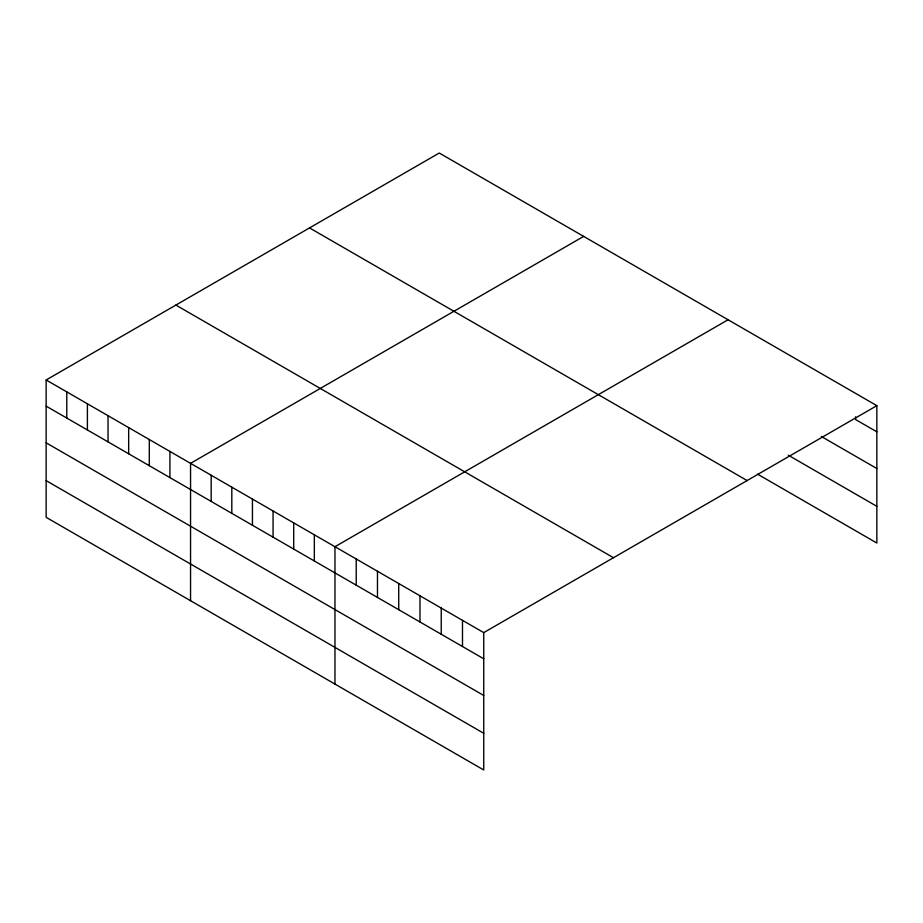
<?xml version="1.0" encoding="UTF-8"?>
<svg xmlns="http://www.w3.org/2000/svg" width="923" height="923" viewBox="0 0 923 923"><rect width="100%" height="100%" fill="white"/><g stroke="black" fill="none" stroke-linecap="round" stroke-linejoin="round"><path stroke-width="1.38" d="M46.15 379.976L483.744 632.613L483.744 769.978L46.15 517.341L46.15 379.976L439.256 153.022L876.85 405.659L876.85 543.024L757.587 474.168M583.659 236.392L190.553 463.346L190.553 600.711M728.062 319.762L334.968 546.716L334.968 684.081M483.744 632.613L876.85 405.659M876.85 431.826L855.598 419.561L855.598 416.804M821.355 436.487L876.85 468.526M788.288 455.201L876.85 506.335M309.528 227.912L747.122 480.56M175.878 305.075L613.472 557.723M46.15 406.143L483.744 658.791M46.15 442.832L483.744 695.481M46.15 480.641L483.744 733.289M462.492 620.348L462.492 646.515M441.24 608.072L441.24 634.239M419.988 595.808L419.988 621.975M398.724 583.532L398.724 609.699M377.472 571.256L377.472 597.435M356.22 558.992L356.22 585.159M314.339 534.809L314.339 560.976M293.71 522.903L293.71 549.07M273.07 510.984L273.07 537.151M252.441 499.078L252.441 525.245M231.811 487.171L231.811 513.338M211.182 475.253L211.182 501.431M169.924 451.439L169.924 477.606M149.295 439.521L149.295 465.7M128.666 427.614L128.666 453.781M108.037 415.708L108.037 441.875M87.408 403.789L87.408 429.968M66.779 391.883L66.779 418.05"/></g></svg>
